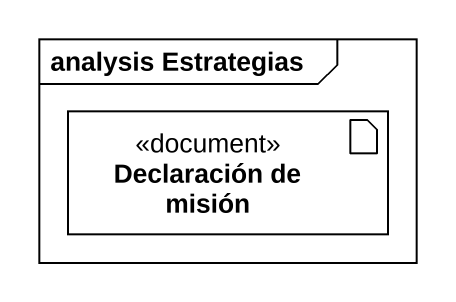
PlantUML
@startuml
mainframe analysis Estrategias
artifact "Declaración de misión" as Declaración_de_misión <<document>>
@enduml
